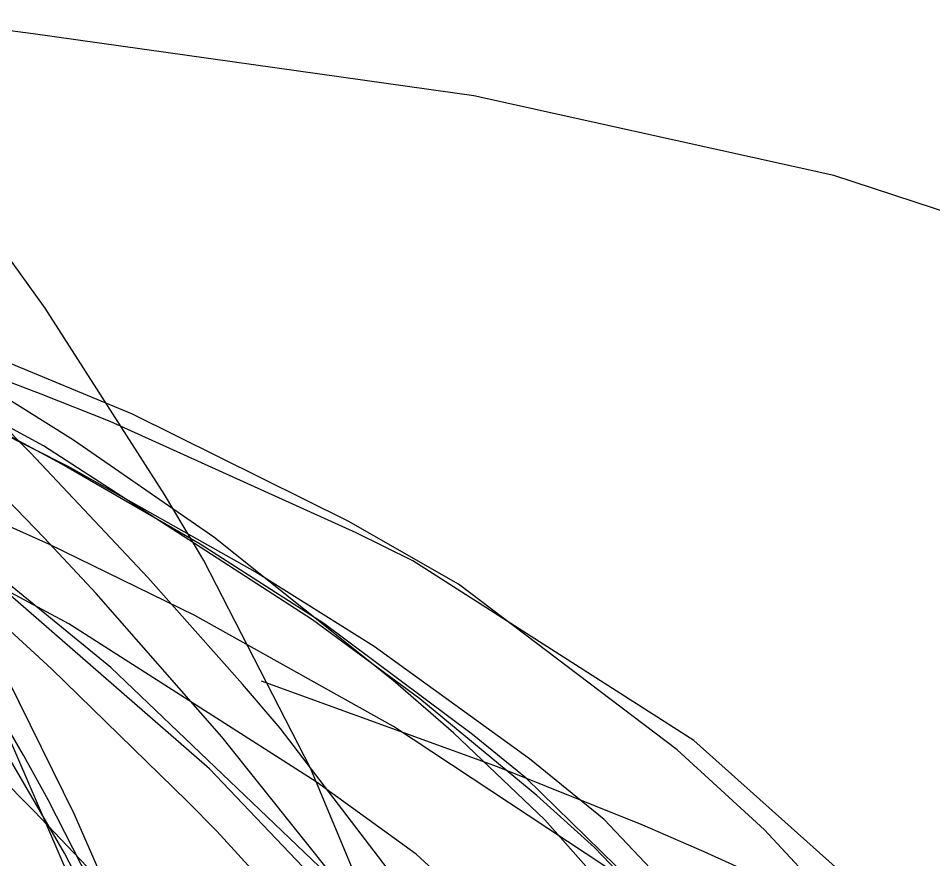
# Model space of a CAD drawing. Header units: metres. Extents: x -233 to 379, y -58 to 1087.
# Drawn here: x -119.19 to -85.29, y 62.79 to 93.93 of the extents above; entities that cross this region are included whole.
import ezdxf

# ---------------------------------------------------------------- set-up
doc = ezdxf.new("R2010")
doc.units = ezdxf.units.M

msp = doc.modelspace()

# ---------------------------------------------------------------- linework, layer by layer
for p, q in [((-118.633, 93.361, -1426.165), (-123.292, 93.929, -1427.554)), ((-102.323, 91.066, -1420.321), (-118.633, 93.361, -1426.165)), ((-88.985, 88.109, -1414.439), (-102.323, 91.066, -1420.321)), ((-81.827, 85.77, -1410.787), (-88.985, 88.109, -1414.439)), ((-118.193, 83.208, -1375.878), (-121.405, 87.648, -1378.194)), ((-118.338, 80.02, -1389.055), (-129.055, 84.058, -1391.505)), ((-118.233, 74.708, -1382.494), (-127.133, 83.864, -1386.211)), ((-114.955, 79.274, -1395.17), (-124.566, 83.261, -1399.081)), ((-118.732, 77.846, -1383.627), (-123.923, 83.076, -1385.845)), ((-113.767, 76.308, -1372.71), (-118.193, 83.208, -1375.878)), ((-117.339, 77.346, -1397.35), (-127.063, 82.244, -1401.554)), ((-117.139, 78.318, -1388.335), (-122.13, 81.442, -1389.626)), ((-118.256, 78.103, -1398.308), (-123.56, 81.012, -1400.786)), ((-115.78, 79.011, -1388.5), (-118.338, 80.02, -1389.055)), ((-106.675, 74.886, -1386.595), (-115.78, 79.011, -1388.5)), ((-106.965, 75.32, -1391.856), (-114.955, 79.274, -1395.17)), ((-117.569, 77.433, -1397.779), (-119.613, 78.525, -1398.72)), ((-111.947, 74.732, -1386.936), (-117.139, 78.318, -1388.335)), ((-115.76, 69.903, -1389.601), (-125.789, 78.08, -1393.203)), ((-108.292, 71.669, -1393.666), (-118.256, 78.103, -1398.308)), ((-114.387, 73.23, -1381.819), (-118.732, 77.846, -1383.627)), ((-112.446, 74.473, -1395.438), (-117.569, 77.433, -1397.779)), ((-110.419, 73.447, -1394.375), (-117.339, 77.346, -1397.35)), ((-117.957, 69.857, -1385.22), (-125.676, 76.909, -1387.907)), ((-118.052, 74.463, -1401.275), (-122.552, 76.493, -1403.077)), ((-112.311, 73.862, -1371.662), (-113.767, 76.308, -1372.71)), ((-102.882, 72.982, -1390.105), (-106.965, 75.32, -1391.856)), ((-117.317, 71.521, -1397.541), (-123.384, 74.767, -1400.029)), ((-116.307, 72.645, -1381.705), (-118.233, 74.708, -1382.494)), ((-105.3, 69.424, -1384.968), (-111.947, 74.732, -1386.936)), ((-104.58, 73.853, -1386.158), (-106.675, 74.886, -1386.595)), ((-112.102, 66.148, -1386.754), (-121.638, 74.442, -1390.284)), ((-112.651, 71.824, -1399.205), (-118.052, 74.463, -1401.275)), ((-107.875, 71.531, -1393.334), (-112.446, 74.473, -1395.438)), ((-108.36, 66.181, -1368.704), (-112.311, 73.862, -1371.662)), ((-94.165, 67.201, -1383.788), (-104.58, 73.853, -1386.158)), ((-110.881, 69.285, -1380.355), (-114.387, 73.23, -1381.819)), ((-106.007, 70.684, -1392.449), (-110.419, 73.447, -1394.375)), ((-94.782, 66.863, -1386.272), (-102.882, 72.982, -1390.105)), ((-117.109, 64.462, -1366.1), (-121.227, 72.808, -1368.664)), ((-111.645, 67.339, -1379.78), (-116.307, 72.645, -1381.705)), ((-105.292, 67.725, -1396.48), (-112.651, 71.824, -1399.205)), ((-104.319, 68.75, -1391.775), (-108.292, 71.669, -1393.666)), ((-102.371, 67.425, -1390.722), (-107.875, 71.531, -1393.334)), ((-108.159, 65.675, -1393.681), (-117.317, 71.521, -1397.541)), ((-118.597, 64.593, -1385.843), (-124.645, 70.612, -1388.172)), ((-100.261, 66.519, -1389.834), (-106.007, 70.684, -1392.449)), ((-112.934, 64.955, -1383.457), (-117.957, 69.857, -1385.22)), ((-107.042, 61.586, -1386.178), (-115.76, 69.903, -1389.601)), ((-109.486, 67.66, -1379.767), (-110.881, 69.285, -1380.355)), ((-101.437, 66.228, -1406.664), (-110.177, 69.401, -1410.027)), ((-103.072, 67.485, -1384.263), (-105.3, 69.424, -1384.968)), ((-118.993, 66.658, -1375.943), (-120.298, 68.905, -1376.89)), ((-99.984, 65.162, -1389.642), (-104.319, 68.75, -1391.775)), ((-117.321, 62.207, -1374.742), (-119.943, 68.257, -1376.744)), ((-103.552, 59.906, -1377.043), (-109.486, 67.66, -1379.767)), ((-97.433, 62.523, -1393.571), (-105.292, 67.725, -1396.48)), ((-99.691, 64.266, -1383.107), (-103.072, 67.485, -1384.263)), ((-106.917, 61.422, -1377.703), (-111.645, 67.339, -1379.78)), ((-100.381, 65.804, -1389.753), (-102.371, 67.425, -1390.722)), ((-86.182, 60.081, -1381.534), (-94.165, 67.201, -1383.788)), ((-117.47, 63.037, -1370.041), (-119.784, 67.007, -1371.597)), ((-91.555, 63.895, -1384.599), (-94.782, 66.863, -1386.272)), ((-118.08, 65.011, -1375.264), (-118.993, 66.658, -1375.943)), ((-97.485, 64.278, -1388.521), (-100.261, 66.519, -1389.834)), ((-104.193, 57.869, -1383.415), (-112.102, 66.148, -1386.754)), ((-104.874, 57.798, -1365.821), (-108.36, 66.181, -1368.704)), ((-96.063, 64.063, -1404.444), (-101.437, 66.228, -1406.664)), ((-94.359, 59.937, -1386.602), (-100.381, 65.804, -1389.753)), ((-104.455, 62.993, -1392.06), (-108.159, 65.675, -1393.681)), ((-97.85, 63.244, -1388.561), (-99.984, 65.162, -1389.642)), ((-116.163, 61.246, -1373.76), (-118.08, 65.011, -1375.264)), ((-111.832, 63.849, -1383.067), (-112.934, 64.955, -1383.457)), ((-114.272, 60.056, -1384.118), (-118.597, 64.593, -1385.843)), ((-115.31, 60.377, -1364.942), (-117.109, 64.462, -1366.1)), ((-94.427, 58.366, -1381.007), (-99.691, 64.266, -1383.107)), ((-89.118, 55.442, -1383.999), (-97.485, 64.278, -1388.521)), ((-105.808, 57.258, -1380.808), (-111.832, 63.849, -1383.067)), ((-93.787, 63.084, -1403.467), (-96.063, 64.063, -1404.444)), ((-88.719, 60.864, -1383.004), (-91.555, 63.895, -1384.599)), ((-93.194, 58.433, -1386.052), (-97.85, 63.244, -1388.561)), ((-91.795, 62.182, -1402.588), (-93.787, 63.084, -1403.467)), ((-115.22, 58.708, -1368.525), (-117.47, 63.037, -1370.041)), ((-95.548, 54.877, -1387.751), (-104.455, 62.993, -1392.06))]:
    msp.add_line(p, q)

doc.saveas('drawing.dxf')
